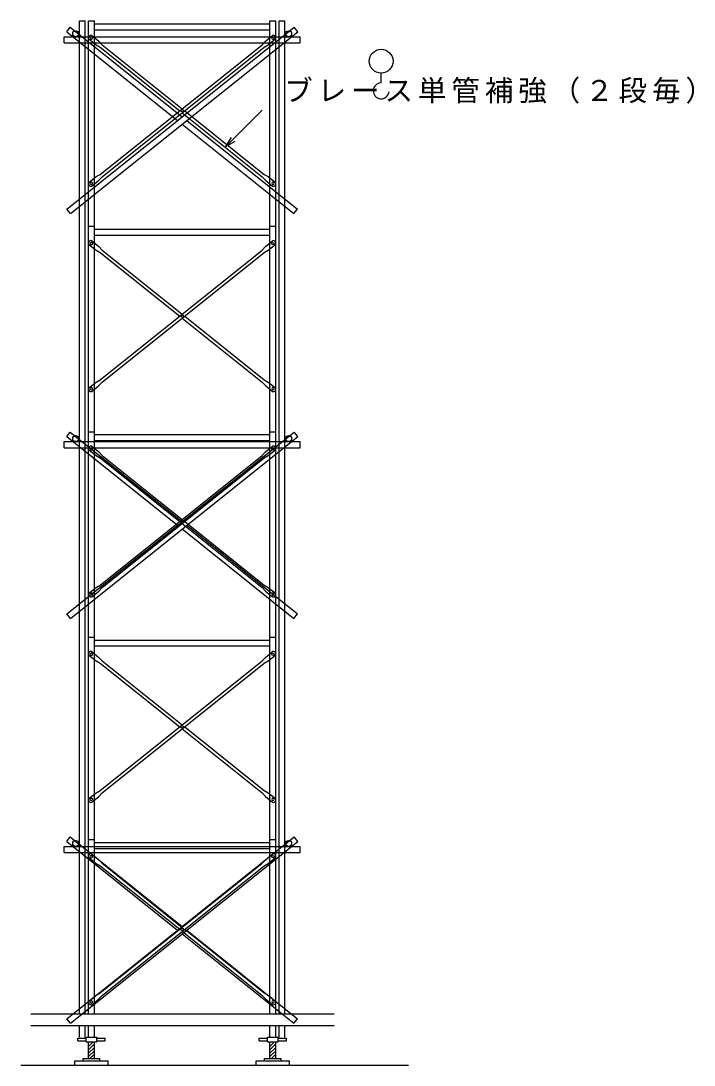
# Model space of a CAD drawing. Units: millimetres, scale not verified. Extents: x -24315 to 20797, y -7730 to 29060.
# Drawn here: x -24315 to -18660, y -7384 to 1386 of the extents above; entities that cross this region are included whole.
import ezdxf

# ---------------------------------------------------------------- set-up
doc = ezdxf.new("R2010")
doc.units = ezdxf.units.MM
doc.header["$LTSCALE"] = 10
for name, color, linetype in [('0-0_L-1-1', 4, 'Continuous'), ('0-2_L-1-3', 2, 'Continuous'), ('1-2_NTEXT', 7, 'Continuous')]:
    doc.layers.add(name, color=color, linetype=linetype)
doc.styles.add('ＭＳ ゴシック', font='')
doc.styles.get('ＭＳ ゴシック').set_extended_font_data('MS Gothic')

msp = doc.modelspace()

# ---------------------------------------------------------------- linework, layer by layer
at = {"layer": '0-0_L-1-1'}
for p, q in [((-23747.16, 1385.71), (-23697.16, 1385.71)), ((-23747.16, -6952.53), (-23747.16, 1385.71)), ((-23697.16, -6952.53), (-23697.16, 1385.71)), ((-23697.16, 1360.71), (-22223.16, 1360.71)), ((-22223.16, 1385.71), (-22173.16, 1385.71)), ((-22223.16, -6952.53), (-22223.16, 1385.71)), ((-22173.16, -6952.53), (-22173.16, 1385.71)), ((-23744.49, 1233.6), (-23683.58, 1184.88)), ((-23720.13, 1264.05), (-23659.22, 1215.33)), ((-23697.16, 1310.71), (-22223.16, 1310.71)), ((-22261.1, 1215.33), (-22200.19, 1264.05)), ((-22236.74, 1184.88), (-22175.83, 1233.6)), ((-23683.58, 1184.88), (-23649.06, 1165.59)), ((-23632.82, 1185.9), (-23659.22, 1215.33)), ((-23649.06, 96.82), (-22287.49, 1185.9)), ((-23649.06, 1165.59), (-22980.97, 631.21)), ((-23632.82, 1185.9), (-22960.16, 647.85)), ((-23632.82, 76.52), (-22271.25, 1165.59)), ((-22287.49, 1185.9), (-22261.1, 1215.33)), ((-22271.25, 1165.59), (-22236.74, 1184.88)), ((-21288.73, 864.78), (-21288.73, 947.78)), ((-22960.16, 614.56), (-22287.49, 76.52)), ((-22939.35, 631.21), (-22271.25, 96.82)), ((-22592.18, 329.54), (-22287.04, 634.67)), ((-22592.18, 329.54), (-22547.18, 407.49)), ((-22592.18, 329.54), (-22514.23, 374.54)), ((-23683.58, 77.53), (-23649.06, 96.82)), ((-22271.25, 96.82), (-22236.74, 77.53)), ((-23744.49, 28.81), (-23683.58, 77.53)), ((-23720.13, -1.64), (-23659.22, 47.08)), ((-23659.22, 47.08), (-23632.82, 76.52)), ((-22261.1, 47.08), (-22287.49, 76.52)), ((-22261.1, 47.08), (-22200.19, -1.64)), ((-22236.74, 77.53), (-22175.83, 28.81)), ((-23747.16, -339.29), (-23697.16, -339.29)), ((-22223.16, -339.29), (-22173.16, -339.29)), ((-23697.16, -364.29), (-22223.16, -364.29)), ((-23697.16, -414.29), (-22223.16, -414.29)), ((-23744.49, -491.4), (-23683.58, -540.12)), ((-23720.13, -460.95), (-23659.22, -509.67)), ((-23632.82, -539.1), (-23659.22, -509.67)), ((-22287.49, -539.1), (-22261.1, -509.67)), ((-22261.1, -509.67), (-22200.19, -460.95)), ((-22236.74, -540.12), (-22175.83, -491.4)), ((-23683.58, -540.12), (-23649.06, -559.41)), ((-23649.06, -1628.18), (-22287.49, -539.1)), ((-23649.06, -559.41), (-22980.97, -1093.79)), ((-23632.82, -539.1), (-22960.16, -1077.15)), ((-23632.82, -1648.48), (-22271.25, -559.41)), ((-22271.25, -559.41), (-22236.74, -540.12)), ((-22960.16, -1110.44), (-22287.49, -1648.48)), ((-22939.35, -1093.79), (-22271.25, -1628.18)), ((-23744.49, -1696.19), (-23683.58, -1647.47)), ((-23683.58, -1647.47), (-23649.06, -1628.18)), ((-23659.22, -1677.92), (-23632.82, -1648.48)), ((-22261.1, -1677.92), (-22287.49, -1648.48)), ((-22271.25, -1628.18), (-22236.74, -1647.47)), ((-22236.74, -1647.47), (-22175.83, -1696.19)), ((-23720.13, -1726.64), (-23659.22, -1677.92)), ((-22261.1, -1677.92), (-22200.19, -1726.64)), ((-23747.16, -2064.29), (-23697.16, -2064.29)), ((-23697.16, -2089.29), (-22223.16, -2089.29)), ((-22223.16, -2064.29), (-22173.16, -2064.29)), ((-23720.13, -2185.95), (-23659.22, -2234.67)), ((-23697.16, -2139.29), (-22223.16, -2139.29)), ((-22261.1, -2234.67), (-22200.19, -2185.95)), ((-23744.49, -2216.4), (-23683.58, -2265.12)), ((-23683.58, -2265.12), (-23649.06, -2284.41)), ((-23632.82, -2264.1), (-23659.22, -2234.67)), ((-23649.06, -3353.18), (-22287.49, -2264.1)), ((-23632.82, -2264.1), (-22960.16, -2802.15)), ((-22287.49, -2264.1), (-22261.1, -2234.67)), ((-22271.25, -2284.41), (-22236.74, -2265.12)), ((-22236.74, -2265.12), (-22175.83, -2216.4)), ((-23649.06, -2284.41), (-22980.97, -2818.79)), ((-23632.82, -3373.48), (-22271.25, -2284.41)), ((-22960.16, -2835.44), (-22287.49, -3373.48)), ((-22939.35, -2818.79), (-22271.25, -3353.18)), ((-23744.49, -3421.19), (-23683.58, -3372.47)), ((-23720.13, -3451.64), (-23659.22, -3402.92)), ((-23683.58, -3372.47), (-23649.06, -3353.18)), ((-23659.22, -3402.92), (-23632.82, -3373.48)), ((-22261.1, -3402.92), (-22287.49, -3373.48)), ((-22271.25, -3353.18), (-22236.74, -3372.47)), ((-22261.1, -3402.92), (-22200.19, -3451.64)), ((-22236.74, -3372.47), (-22175.83, -3421.19)), ((-23747.16, -3789.29), (-23697.16, -3789.29)), ((-23697.16, -3814.29), (-22223.16, -3814.29)), ((-22223.16, -3789.29), (-22173.16, -3789.29)), ((-23744.49, -3941.4), (-23683.58, -3990.12)), ((-23720.13, -3910.95), (-23659.22, -3959.67)), ((-23697.16, -3864.29), (-22223.16, -3864.29)), ((-22261.1, -3959.67), (-22200.19, -3910.95)), ((-22236.74, -3990.12), (-22175.83, -3941.4)), ((-23683.58, -3990.12), (-23649.06, -4009.41)), ((-23632.82, -3989.1), (-23659.22, -3959.67)), ((-23649.06, -5078.18), (-22287.49, -3989.1)), ((-23649.06, -4009.41), (-22980.97, -4543.79)), ((-23632.82, -3989.1), (-22960.16, -4527.15)), ((-23632.82, -5098.48), (-22271.25, -4009.41)), ((-22287.49, -3989.1), (-22261.1, -3959.67)), ((-22271.25, -4009.41), (-22236.74, -3990.12)), ((-22939.35, -4543.79), (-22271.25, -5078.18)), ((-22960.16, -4560.44), (-22287.49, -5098.48)), ((-23683.58, -5097.47), (-23649.06, -5078.18)), ((-22271.25, -5078.18), (-22236.74, -5097.47)), ((-23744.49, -5146.19), (-23683.58, -5097.47)), ((-23720.13, -5176.64), (-23659.22, -5127.92)), ((-23659.22, -5127.92), (-23632.82, -5098.48)), ((-22261.1, -5127.92), (-22287.49, -5098.48)), ((-22261.1, -5127.92), (-22200.19, -5176.64)), ((-22236.74, -5097.47), (-22175.83, -5146.19)), ((-23747.16, -5489.29), (-23697.16, -5489.29)), ((-23697.16, -5514.29), (-22223.16, -5514.29)), ((-22223.16, -5489.29), (-22173.16, -5489.29)), ((-23720.13, -5610.95), (-23659.22, -5659.67)), ((-23697.16, -5564.29), (-22223.16, -5564.29)), ((-22261.1, -5659.67), (-22200.19, -5610.95)), ((-23744.49, -5641.4), (-23683.58, -5690.12)), ((-23683.58, -5690.12), (-23649.06, -5709.41)), ((-23632.82, -5689.1), (-23659.22, -5659.67)), ((-23649.06, -6778.18), (-22287.49, -5689.1)), ((-23632.82, -5689.1), (-22960.16, -6227.15)), ((-22287.49, -5689.1), (-22261.1, -5659.67)), ((-22271.25, -5709.41), (-22236.74, -5690.12)), ((-22236.74, -5690.12), (-22175.83, -5641.4)), ((-23649.06, -5709.41), (-22980.97, -6243.79)), ((-23632.82, -6798.48), (-22271.25, -5709.41)), ((-22960.16, -6260.44), (-22287.49, -6798.48)), ((-22939.35, -6243.79), (-22271.25, -6778.18)), ((-23744.49, -6846.19), (-23683.58, -6797.47)), ((-23720.13, -6876.64), (-23659.22, -6827.92)), ((-23683.58, -6797.47), (-23649.06, -6778.18)), ((-23659.22, -6827.92), (-23632.82, -6798.48)), ((-22261.1, -6827.92), (-22287.49, -6798.48)), ((-22271.25, -6778.18), (-22236.74, -6797.47)), ((-22261.1, -6827.92), (-22200.19, -6876.64)), ((-22236.74, -6797.47), (-22175.83, -6846.19)), ((-24230.33, -6952.53), (-21682.19, -6952.53)), ((-24230.33, -7052.53), (-21682.19, -7052.53)), ((-23747.16, -7149.29), (-23747.16, -7052.53)), ((-23697.16, -7149.29), (-23697.16, -7052.53)), ((-22223.16, -7149.29), (-22223.16, -7052.53)), ((-22173.16, -7149.29), (-22173.16, -7052.53)), ((-23837.16, -7179.29), (-23837.16, -7159.29)), ((-23837.16, -7159.29), (-23767.16, -7159.29)), ((-23837.16, -7179.29), (-23767.16, -7179.29)), ((-23767.16, -7189.29), (-23767.16, -7149.29)), ((-23767.16, -7149.29), (-23677.16, -7149.29)), ((-23767.16, -7189.29), (-23677.16, -7189.29)), ((-23747.16, -7329.29), (-23747.16, -7189.29)), ((-23747.16, -7228.44), (-23708.02, -7189.29)), ((-23697.16, -7329.29), (-23697.16, -7189.29)), ((-23677.16, -7189.29), (-23677.16, -7149.29)), ((-23677.16, -7159.29), (-23607.16, -7159.29)), ((-23677.16, -7179.29), (-23607.16, -7179.29)), ((-23607.16, -7179.29), (-23607.16, -7159.29)), ((-22313.16, -7179.29), (-22313.16, -7159.29)), ((-22313.16, -7159.29), (-22243.16, -7159.29)), ((-22313.16, -7179.29), (-22243.16, -7179.29)), ((-22243.16, -7189.29), (-22243.16, -7149.29)), ((-22243.16, -7149.29), (-22153.16, -7149.29)), ((-22243.16, -7189.29), (-22153.16, -7189.29)), ((-22223.16, -7329.29), (-22223.16, -7189.29)), ((-22223.16, -7228.44), (-22184.02, -7189.29)), ((-22173.16, -7329.29), (-22173.16, -7189.29)), ((-22153.16, -7189.29), (-22153.16, -7149.29)), ((-22153.16, -7159.29), (-22083.16, -7159.29)), ((-22153.16, -7179.29), (-22083.16, -7179.29)), ((-22083.16, -7179.29), (-22083.16, -7159.29)), ((-23747.16, -7256.72), (-23697.16, -7206.72)), ((-23747.16, -7285.01), (-23697.16, -7235.01)), ((-23747.16, -7313.29), (-23697.16, -7263.29)), ((-22223.16, -7256.72), (-22173.16, -7206.72)), ((-22223.16, -7285.01), (-22173.16, -7235.01)), ((-22223.16, -7313.29), (-22173.16, -7263.29)), ((-23862.16, -7384.29), (-23862.16, -7349.29)), ((-23862.16, -7349.29), (-23582.16, -7349.29)), ((-23792.16, -7349.29), (-23792.16, -7329.29)), ((-23792.16, -7329.29), (-23652.16, -7329.29)), ((-23734.88, -7329.29), (-23697.16, -7291.57)), ((-23652.16, -7349.29), (-23652.16, -7329.29)), ((-23582.16, -7384.29), (-23582.16, -7349.29)), ((-22338.16, -7384.29), (-22338.16, -7349.29)), ((-22338.16, -7349.29), (-22058.16, -7349.29)), ((-22268.16, -7349.29), (-22268.16, -7329.29)), ((-22268.16, -7329.29), (-22128.16, -7329.29)), ((-22210.88, -7329.29), (-22173.16, -7291.57)), ((-22128.16, -7349.29), (-22128.16, -7329.29)), ((-22058.16, -7384.29), (-22058.16, -7349.29))]:
    msp.add_line(p, q, dxfattribs=at)
for centre, radius in [((-22198.16, 1240.71), 10), ((-21288.73, 1047.38), 99.6), ((-22960.16, 631.21), 10), ((-22198.16, -484.29), 10), ((-22960.16, -1093.79), 10), ((-22198.16, -2209.29), 10), ((-22960.16, -2818.79), 10), ((-22198.16, -3934.29), 10), ((-22960.16, -4543.79), 10), ((-22198.16, -5634.29), 10), ((-22960.16, -6243.79), 10)]:
    msp.add_circle(centre, radius, dxfattribs=at)
for centre, radius, start, end in [((-23725.97, 1243.75), 21.13, 73.97, 208.72), ((-23722.16, 1240.71), 10, 90, 180), ((-23722.16, 1240.71), 10, 180, 270), ((-23722.16, 1240.71), 10, 0, 90), ((-23722.16, 1240.71), 10, 270, 0), ((-22194.35, 1243.75), 21.13, 331.27, 106.03), ((-21288.73, 798.38), 66.4, 90, 353.18), ((-23725.97, 18.66), 21.13, 151.28, 286.04), ((-23722.16, 21.71), 10, 90, 180), ((-23722.16, 21.71), 10, 180, 270), ((-23722.16, 21.71), 10, 0, 90), ((-23722.16, 21.71), 10, 270, 0), ((-22198.16, 21.71), 10, 90, 180), ((-22198.16, 21.71), 10, 180, 270), ((-22194.35, 18.66), 21.12, 253.97, 28.73), ((-22198.16, 21.71), 10, 0, 90), ((-22198.16, 21.71), 10, 270, 0), ((-23725.97, -481.25), 21.13, 73.97, 208.72), ((-23722.16, -484.29), 10, 90, 180), ((-23722.16, -484.29), 10, 180, 270), ((-23722.16, -484.29), 10, 0, 90), ((-23722.16, -484.29), 10, 270, 0), ((-22194.35, -481.25), 21.13, 331.27, 106.03), ((-23725.97, -1706.34), 21.13, 151.28, 286.04), ((-23722.16, -1703.29), 10, 90, 180), ((-23722.16, -1703.29), 10, 180, 270), ((-23722.16, -1703.29), 10, 0, 90), ((-23722.16, -1703.29), 10, 270, 0), ((-22198.16, -1703.29), 10, 90, 180), ((-22198.16, -1703.29), 10, 180, 270), ((-22194.35, -1706.34), 21.12, 253.97, 28.73), ((-22198.16, -1703.29), 10, 0, 90), ((-22198.16, -1703.29), 10, 270, 0), ((-23725.97, -2206.25), 21.13, 73.97, 208.72), ((-22194.35, -2206.25), 21.13, 331.27, 106.03), ((-23722.16, -2209.29), 10, 90, 180), ((-23722.16, -2209.29), 10, 180, 270), ((-23722.16, -2209.29), 10, 0, 90), ((-23722.16, -2209.29), 10, 270, 0), ((-23722.16, -3428.29), 10, 90, 180), ((-23722.16, -3428.29), 10, 0, 90), ((-22198.16, -3428.29), 10, 90, 180), ((-22198.16, -3428.29), 10, 0, 90), ((-23725.97, -3431.34), 21.13, 151.28, 286.04), ((-23722.16, -3428.29), 10, 180, 270), ((-23722.16, -3428.29), 10, 270, 0), ((-22198.16, -3428.29), 10, 180, 270), ((-22194.35, -3431.34), 21.12, 253.97, 28.73), ((-22198.16, -3428.29), 10, 270, 0), ((-23725.97, -3931.25), 21.13, 73.97, 208.72), ((-23722.16, -3934.29), 10, 90, 180), ((-23722.16, -3934.29), 10, 180, 270), ((-23722.16, -3934.29), 10, 0, 90), ((-23722.16, -3934.29), 10, 270, 0), ((-22194.35, -3931.25), 21.13, 331.27, 106.03), ((-23725.97, -5156.34), 21.13, 151.28, 286.04), ((-23722.16, -5153.29), 10, 90, 180), ((-23722.16, -5153.29), 10, 180, 270), ((-23722.16, -5153.29), 10, 0, 90), ((-23722.16, -5153.29), 10, 270, 0), ((-22198.16, -5153.29), 10, 90, 180), ((-22198.16, -5153.29), 10, 180, 270), ((-22194.35, -5156.34), 21.12, 253.97, 28.73), ((-22198.16, -5153.29), 10, 0, 90), ((-22198.16, -5153.29), 10, 270, 0), ((-23725.97, -5631.25), 21.13, 73.97, 208.72), ((-22194.35, -5631.25), 21.13, 331.27, 106.03), ((-23722.16, -5634.29), 10, 90, 180), ((-23722.16, -5634.29), 10, 180, 270), ((-23722.16, -5634.29), 10, 0, 90), ((-23722.16, -5634.29), 10, 270, 0), ((-23725.97, -6856.34), 21.13, 151.28, 286.04), ((-23722.16, -6853.29), 10, 90, 180), ((-23722.16, -6853.29), 10, 180, 270), ((-23722.16, -6853.29), 10, 0, 90), ((-23722.16, -6853.29), 10, 270, 0), ((-22198.16, -6853.29), 10, 90, 180), ((-22198.16, -6853.29), 10, 180, 270), ((-22194.35, -6856.34), 21.12, 253.97, 28.73), ((-22198.16, -6853.29), 10, 0, 90), ((-22198.16, -6853.29), 10, 270, 0)]:
    msp.add_arc(centre, radius, start, end, dxfattribs=at)
at = {"layer": '0-2_L-1-3'}
for p, q in [((-23930.25, 1294.33), (-23900.2, 1331.9)), ((-23928.33, -194.42), (-22020.11, 1331.9)), ((-23900.2, 1331.9), (-22960.16, 579.98)), ((-23822.26, 1385.71), (-23774.16, 1385.71)), ((-23822.26, -6952.53), (-23822.26, 1385.71)), ((-23774.16, -6952.53), (-23774.16, 1385.71)), ((-22146.16, 1385.71), (-22098.06, 1385.71)), ((-22146.16, -6952.53), (-22146.16, 1385.71)), ((-22098.06, -6952.53), (-22098.06, 1385.71)), ((-23952.26, 1201.19), (-23952.26, 1251.92)), ((-23952.26, 1251.92), (-23922.26, 1251.92)), ((-23930.25, 1294.33), (-22998.66, 549.19)), ((-23922.26, 1251.92), (-22555.2, 1251.92)), ((-22555.2, 1251.92), (-21968.1, 1251.92)), ((-22455.26, 1251.92), (-22425.26, 1251.92)), ((-21968.1, 1201.19), (-21968.1, 1251.92)), ((-23952.26, 1201.19), (-21968.1, 1201.19)), ((-22921.66, 549.19), (-21991.99, -194.42)), ((-22960.16, 518.39), (-22022.04, -231.98)), ((-23898.28, -231.98), (-23928.33, -194.42)), ((-22022.04, -231.98), (-21991.99, -194.42)), ((-23930.25, -2105.67), (-23900.2, -2068.1)), ((-23928.33, -3594.42), (-22020.11, -2068.1)), ((-23900.2, -2068.1), (-22960.16, -2820.02)), ((-23952.26, -2198.81), (-23952.26, -2148.08)), ((-23952.26, -2148.08), (-23922.26, -2148.08)), ((-23930.25, -2105.67), (-22998.66, -2850.81)), ((-23922.26, -2148.08), (-22555.2, -2148.08)), ((-22555.2, -2148.08), (-21968.1, -2148.08)), ((-22455.26, -2148.08), (-22425.26, -2148.08)), ((-21968.1, -2198.81), (-21968.1, -2148.08)), ((-23952.26, -2198.81), (-21968.1, -2198.81)), ((-22960.16, -2881.61), (-22022.04, -3631.98)), ((-22921.66, -2850.81), (-21991.99, -3594.42)), ((-23898.28, -3631.98), (-23928.33, -3594.42)), ((-22022.04, -3631.98), (-21991.99, -3594.42)), ((-23930.25, -5505.67), (-23900.2, -5468.1)), ((-23930.25, -5505.67), (-22998.66, -6250.81)), ((-23928.33, -6994.42), (-22020.11, -5468.1)), ((-23900.2, -5468.1), (-22960.16, -6220.02)), ((-23952.26, -5598.81), (-23952.26, -5548.08)), ((-23952.26, -5548.08), (-23922.26, -5548.08)), ((-23952.26, -5598.81), (-21968.1, -5598.81)), ((-23922.26, -5548.08), (-22555.2, -5548.08)), ((-22555.2, -5548.08), (-21968.1, -5548.08)), ((-22455.26, -5548.08), (-22425.26, -5548.08)), ((-21968.1, -5598.81), (-21968.1, -5548.08)), ((-22960.16, -6281.61), (-22022.04, -7031.98)), ((-22921.66, -6250.81), (-21991.99, -6994.42)), ((-23898.28, -7031.98), (-23928.33, -6994.42)), ((-22022.04, -7031.98), (-21991.99, -6994.42)), ((-23822.26, -7149.29), (-23822.26, -7052.53)), ((-23774.16, -7149.29), (-23774.16, -7052.53)), ((-22146.16, -7149.29), (-22146.16, -7052.53)), ((-22098.06, -7149.29), (-22098.06, -7052.53)), ((-24315.26, -7384.29), (-21058.16, -7384.29))]:
    msp.add_line(p, q, dxfattribs=at)
for points in [[(-23898.28, -231.98), (-21990.07, 1294.33), (-22020.11, 1331.9)], [(-23898.28, -3631.98), (-21990.07, -2105.67), (-22020.11, -2068.1)], [(-23898.28, -7031.98), (-21990.07, -5505.67), (-22020.11, -5468.1)]]:
    msp.add_lwpolyline(points, dxfattribs=at)
for centre in [(-23854.11, 1277.32), (-22066.21, 1277.32), (-23854.11, -2122.68), (-22066.21, -2122.68), (-23854.11, -5522.68), (-22066.21, -5522.68)]:
    msp.add_circle(centre, 25.35, dxfattribs=at)

# ---------------------------------------------------------------- texts
at = {"layer": '1-2_NTEXT', "insert": (-22103.38, 690.67), "char_height": 176, "attachment_point": 7, "style": 'ＭＳ ゴシック'}
msp.add_mtext('\\T1.17;ブレース単管補強（２段毎）', dxfattribs=at)

doc.saveas('drawing.dxf')
